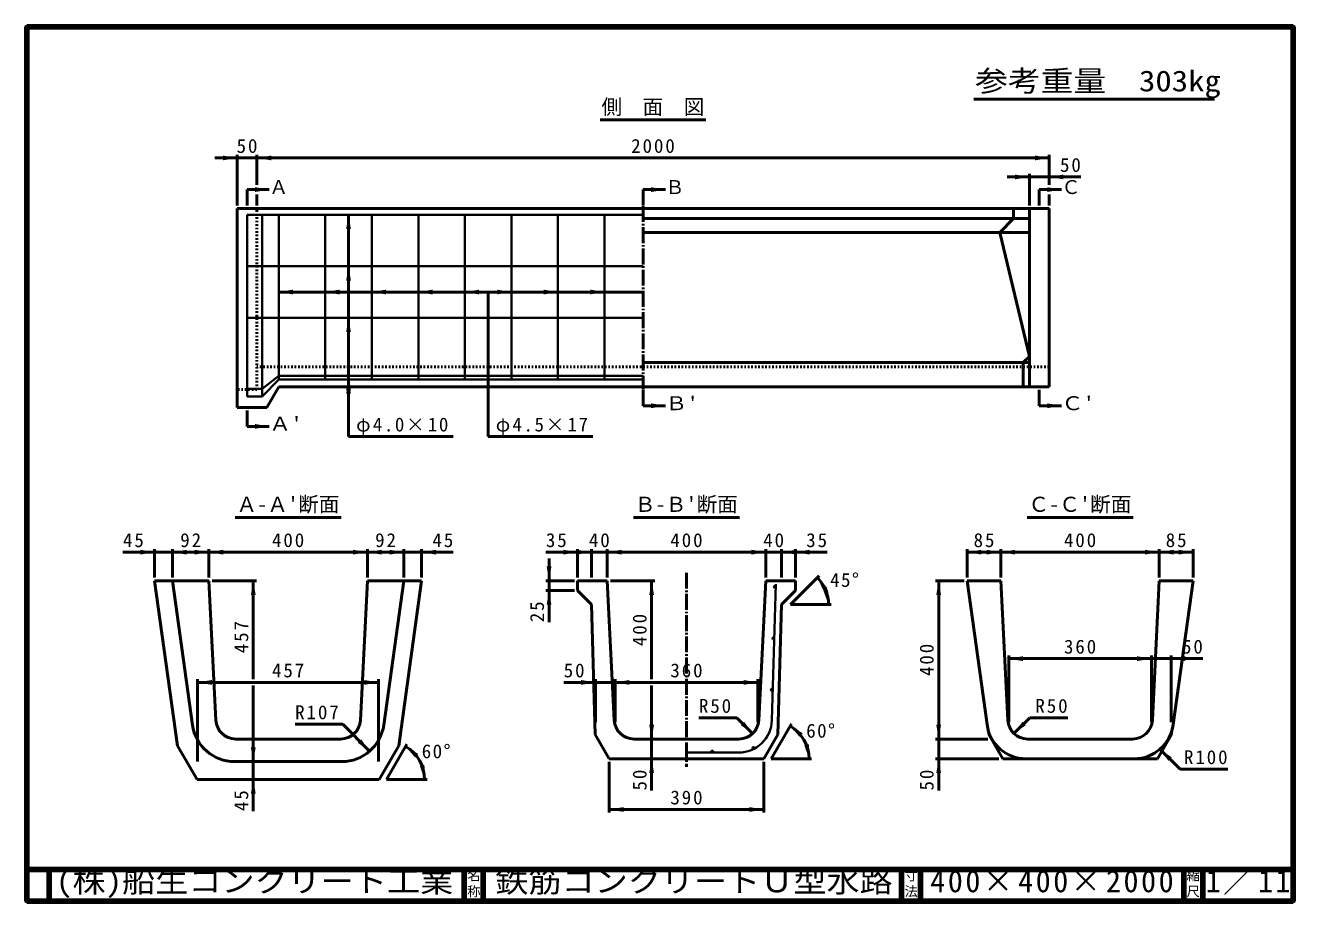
# Model space of a CAD drawing. Units: millimetres, scale not verified. Extents: x 100 to 4105, y 100 to 2870.
import ezdxf
from ezdxf.enums import TextEntityAlignment as Align

# ---------------------------------------------------------------- set-up
doc = ezdxf.new("R2010")
doc.units = ezdxf.units.MM
doc.header["$LTSCALE"] = 5
doc.linetypes.add('USER1', pattern=[2.2, 1, -1.2])
doc.linetypes.add('USER2', pattern=[13.4, 10, -1.2, 1, -1.2])
doc.layers.add('V-nasSTD', color=7, linetype='Continuous', lineweight=50)
doc.styles.add('ＭＳ ゴシック', font='')
doc.styles.get('ＭＳ ゴシック').set_extended_font_data('MS Gothic')

msp = doc.modelspace()

# ---------------------------------------------------------------- hatches: boundary and pattern name
at = {"layer": 'V-nasSTD'}
for points in [[(723.135, 2443.887), (768.135, 2451.387), (723.135, 2458.887)], [(875.635, 2458.887), (830.635, 2451.387), (875.635, 2443.887)], [(3285.635, 2443.887), (3330.635, 2451.387), (3285.635, 2458.887)], [(3223.135, 2383.887), (3268.135, 2391.387), (3223.135, 2398.887)], [(3375.635, 2398.887), (3330.635, 2391.387), (3375.635, 2383.887)], [(824.385, 2343.887), (869.385, 2351.387), (824.385, 2358.887)], [(2074.385, 2343.887), (2119.385, 2351.387), (2074.385, 2358.887)], [(3324.385, 2343.887), (3369.385, 2351.387), (3324.385, 2358.887)], [(1127.198, 2226.7), (1119.698, 2271.7), (1112.198, 2226.7)], [(1127.198, 2064.2), (1119.698, 2109.2), (1112.198, 2064.2)], [(944.385, 2035.45), (899.385, 2027.95), (944.385, 2020.45)], [(1091.26, 2035.45), (1046.26, 2027.95), (1091.26, 2020.45)], [(1238.135, 2035.45), (1193.135, 2027.95), (1238.135, 2020.45)], [(1385.01, 2035.45), (1340.01, 2027.95), (1385.01, 2020.45)], [(1531.885, 2035.45), (1486.885, 2027.95), (1531.885, 2020.45)], [(1588.76, 2020.45), (1633.76, 2027.95), (1588.76, 2035.45)], [(1735.635, 2020.45), (1780.635, 2027.95), (1735.635, 2035.45)], [(1882.51, 2020.45), (1927.51, 2027.95), (1882.51, 2035.45)], [(1127.198, 1901.7), (1119.698, 1946.7), (1112.198, 1901.7)], [(1127.198, 1717.95), (1119.698, 1762.95), (1112.198, 1717.95)], [(1127.198, 1706.575), (1119.698, 1751.575), (1112.198, 1706.575)], [(2074.385, 1661.387), (2119.385, 1668.887), (2074.385, 1676.387)], [(3324.385, 1661.387), (3369.385, 1668.887), (3324.385, 1676.387)], [(824.385, 1596.387), (869.385, 1603.887), (824.385, 1611.387)], [(462.867, 1199.089), (507.867, 1206.589), (462.867, 1214.089)], [(609.117, 1214.089), (564.117, 1206.589), (609.117, 1199.089)], [(634.117, 1199.089), (679.117, 1206.589), (634.117, 1214.089)], [(724.117, 1214.089), (679.117, 1206.589), (724.117, 1199.089)], [(1134.117, 1199.089), (1179.117, 1206.589), (1134.117, 1214.089)], [(1224.117, 1199.089), (1179.117, 1206.589), (1224.117, 1214.089)], [(1249.117, 1214.089), (1294.117, 1206.589), (1249.117, 1199.089)], [(1395.367, 1199.089), (1350.367, 1206.589), (1395.367, 1214.089)], [(1797.367, 1199.089), (1842.367, 1206.589), (1797.367, 1214.089)], [(1841.117, 1199.089), (1886.117, 1206.589), (1841.117, 1214.089)], [(1981.117, 1214.089), (1936.117, 1206.589), (1981.117, 1199.089)], [(2391.117, 1199.089), (2436.117, 1206.589), (2391.117, 1214.089)], [(2531.117, 1199.089), (2486.117, 1206.589), (2531.117, 1214.089)], [(2574.867, 1199.089), (2529.867, 1206.589), (2574.867, 1214.089)], [(3116.867, 1214.089), (3071.867, 1206.589), (3116.867, 1199.089)], [(3133.117, 1199.089), (3178.117, 1206.589), (3133.117, 1214.089)], [(3223.117, 1214.089), (3178.117, 1206.589), (3223.117, 1199.089)], [(3633.117, 1199.089), (3678.117, 1206.589), (3633.117, 1214.089)], [(3723.117, 1199.089), (3678.117, 1206.589), (3723.117, 1214.089)], [(3739.367, 1214.089), (3784.367, 1206.589), (3739.367, 1199.089)], [(1744.867, 1161.589), (1752.367, 1116.589), (1759.867, 1161.589)], [(2630.578, 1093.275), (2599.254, 1126.442), (2618.128, 1084.909)], [(826.617, 1071.589), (819.117, 1116.589), (811.617, 1071.589)], [(1759.867, 1040.339), (1752.367, 1085.339), (1744.867, 1040.339)], [(2083.617, 1071.589), (2076.117, 1116.589), (2068.617, 1071.589)], [(2468.046, 1096.845, 1), (2462.047, 1096.958, 1)], [(2618.25, 1084.255), (2634.401, 1041.589), (2632.96, 1087.187)], [(2989.367, 1071.589), (2981.867, 1116.589), (2974.367, 1071.589)], [(2463.267, 934.345, 0.41421), (2460.323, 937.401, 0.41421), (2457.268, 934.458, 1)], [(3248.117, 862.839), (3203.117, 870.339), (3248.117, 877.839)], [(3608.117, 877.839), (3653.117, 870.339), (3608.117, 862.839)], [(3760.617, 862.839), (3715.617, 870.339), (3760.617, 877.839)], [(688.492, 802.839), (643.492, 795.339), (688.492, 787.839)], [(1169.742, 787.839), (1214.742, 795.339), (1169.742, 802.839)], [(1853.617, 787.839), (1898.617, 795.339), (1853.617, 802.839)], [(2006.117, 802.839), (1961.117, 795.339), (2006.117, 787.839)], [(2366.117, 787.839), (2411.117, 795.339), (2366.117, 802.839)], [(2458.487, 771.845, 1), (2452.488, 771.958, 1)], [(2068.617, 661.589), (2076.117, 616.589), (2083.617, 661.589)], [(2368.224, 670.928), (2394.74, 633.805), (2357.617, 660.321)], [(2552.387, 635.059), (2512.961, 658.012), (2542.811, 623.513)], [(2974.367, 661.589), (2981.867, 616.589), (2989.367, 661.589)], [(3246.01, 670.928), (3219.493, 633.805), (3256.616, 660.321)], [(1159.602, 615.338), (1186.118, 578.215), (1148.995, 604.732)], [(811.617, 590.339), (819.117, 545.339), (826.617, 590.339)], [(1339.137, 570.059), (1299.711, 593.012), (1329.561, 558.513)], [(2267.367, 573.776, 1), (2267.367, 579.776, 1)], [(2400.286, 588.151, 1), (2394.286, 588.151, 1)], [(2557.819, 597.123), (2572.961, 554.089), (2572.594, 599.708)], [(3706.699, 547.75), (3680.182, 584.873), (3717.306, 558.356)], [(1344.569, 532.123), (1359.711, 489.089), (1359.344, 534.708)], [(2083.617, 509.089), (2076.117, 554.089), (2068.617, 509.089)], [(2989.367, 509.089), (2981.867, 554.089), (2974.367, 509.089)], [(826.617, 444.089), (819.117, 489.089), (811.617, 444.089)], [(1987.367, 401.589), (1942.367, 394.089), (1987.367, 386.589)], [(2384.867, 386.589), (2429.867, 394.089), (2384.867, 401.589)]]:
    msp.add_hatch(color=256, dxfattribs=at).paths.add_polyline_path(points)

# ---------------------------------------------------------------- linework, layer by layer
at = {"layer": 'V-nasSTD', "lineweight": 100}
for p, q in [((105, 2865), (105, 105)), ((4100, 2865), (105, 2865)), ((4100, 105), (4100, 2865)), ((105, 205), (4100, 205)), ((175, 205), (175, 105)), ((1485, 205), (1485, 105)), ((1545, 205), (1545, 105)), ((2865, 205), (2865, 105)), ((2925, 205), (2925, 105)), ((3755, 205), (3755, 105)), ((3755, 205), (3755, 105)), ((3815, 205), (3815, 105)), ((105, 105), (4100, 105))]:
    msp.add_line(p, q, dxfattribs=at)
at = {"layer": 'V-nasSTD'}
for p, q in [((3092.5, 2637.5), (3852, 2637.5)), ((1913.635, 2571.387), (2247.635, 2571.387)), ((768.135, 2451.387), (698.135, 2451.387)), ((768.135, 2461.387), (768.135, 2301.387)), ((830.635, 2451.387), (768.135, 2451.387)), ((830.635, 2461.387), (830.635, 2366.387)), ((830.635, 2451.387), (3330.635, 2451.387)), ((3330.635, 2461.387), (3330.635, 2366.387)), ((3268.135, 2391.387), (3198.135, 2391.387)), ((3268.135, 2401.387), (3268.135, 2301.387)), ((3268.135, 2391.387), (3330.635, 2391.387)), ((3330.635, 2391.387), (3430.635, 2391.387)), ((799.385, 2301.387), (799.385, 2351.387)), ((869.385, 2351.387), (799.385, 2351.387)), ((830.635, 2336.387), (830.635, 2301.387)), ((2119.385, 2351.387), (2049.385, 2351.387)), ((2049.385, 2351.387), (2049.385, 2301.387)), ((3299.385, 2301.387), (3299.385, 2351.387)), ((3369.385, 2351.387), (3299.385, 2351.387)), ((3330.635, 2336.387), (3330.635, 2301.387)), ((768.135, 1663.887), (768.135, 2291.387)), ((768.135, 2291.387), (3330.635, 2291.387)), ((3218.135, 2291.387), (3218.135, 2260.137)), ((3268.135, 1728.887), (3268.135, 2291.387)), ((3330.635, 2291.387), (3330.635, 1728.887)), ((1119.698, 2271.7), (1119.698, 1571.7)), ((3268.135, 2260.137), (2049.385, 2260.137)), ((3174.385, 2216.387), (3218.135, 2260.137)), ((3268.135, 2216.387), (2049.385, 2216.387)), ((3174.385, 2216.387), (3268.135, 1824.908)), ((2049.385, 2027.95), (899.385, 2027.95)), ((1560.323, 2027.95), (1560.323, 1571.707)), ((3268.135, 1805.377), (2049.385, 1805.377)), ((3268.135, 1824.908), (3248.604, 1805.377)), ((3248.604, 1805.377), (3248.604, 1728.887)), ((899.385, 1728.887), (861.885, 1663.887)), ((3330.635, 1728.887), (899.385, 1728.887)), ((2049.385, 1668.887), (2049.385, 1718.887)), ((3299.385, 1718.887), (3299.385, 1668.887)), ((861.885, 1663.887), (768.135, 1663.887)), ((799.385, 1653.887), (799.385, 1603.887)), ((2119.385, 1668.887), (2049.385, 1668.887)), ((3369.385, 1668.887), (3299.385, 1668.887)), ((869.385, 1603.887), (799.385, 1603.887)), ((1119.698, 1571.7), (1449.698, 1571.7)), ((1560.323, 1571.707), (1890.323, 1571.707)), ((761.989, 1316.589), (1096.245, 1316.589)), ((2018.989, 1316.589), (2353.245, 1316.589)), ((3260.989, 1316.589), (3595.245, 1316.589)), ((507.867, 1206.589), (407.867, 1206.589)), ((507.867, 1216.589), (507.867, 1126.589)), ((507.867, 1206.589), (564.117, 1206.589)), ((564.117, 1216.589), (564.117, 1126.589)), ((564.117, 1206.589), (679.117, 1206.589)), ((679.117, 1216.589), (679.117, 1126.589)), ((679.117, 1206.589), (1179.117, 1206.589)), ((1179.117, 1216.589), (1179.117, 1126.589)), ((1294.117, 1206.589), (1179.117, 1206.589)), ((1294.117, 1216.589), (1294.117, 1126.589)), ((1350.367, 1206.589), (1294.117, 1206.589)), ((1350.367, 1216.589), (1350.367, 1126.589)), ((1350.367, 1206.589), (1450.367, 1206.589)), ((1842.367, 1206.589), (1742.367, 1206.589)), ((1842.367, 1216.589), (1842.367, 1126.589)), ((1842.367, 1206.589), (1886.117, 1206.589)), ((1886.117, 1216.589), (1886.117, 1126.589)), ((1886.117, 1206.589), (1936.117, 1206.589)), ((1936.117, 1216.589), (1936.117, 1126.589)), ((1936.117, 1206.589), (2436.117, 1206.589)), ((2436.117, 1216.589), (2436.117, 1126.589)), ((2486.117, 1206.589), (2436.117, 1206.589)), ((2486.117, 1216.589), (2486.117, 1126.589)), ((2529.867, 1206.589), (2486.117, 1206.589)), ((2529.867, 1216.589), (2529.867, 1126.589)), ((2529.867, 1206.589), (2629.867, 1206.589)), ((3071.867, 1216.589), (3071.867, 1126.589)), ((3071.867, 1206.589), (3178.117, 1206.589)), ((3178.117, 1216.589), (3178.117, 1126.589)), ((3178.117, 1206.589), (3678.117, 1206.589)), ((3678.117, 1216.589), (3678.117, 1126.589)), ((3784.367, 1206.589), (3678.117, 1206.589)), ((3784.367, 1216.589), (3784.367, 1126.589)), ((1752.367, 1116.589), (1752.367, 1186.589)), ((2604.911, 1132.099), (2514.401, 1041.589)), ((679.117, 1116.589), (507.867, 1116.589)), ((507.867, 1116.589), (580.301, 595.291)), ((564.117, 1116.589), (627.465, 660.681)), ((679.117, 1116.589), (701.148, 675.968)), ((689.117, 1116.589), (829.117, 1116.589)), ((819.117, 1116.589), (819.117, 805.339)), ((1179.117, 1116.589), (1157.086, 675.968)), ((1350.367, 1116.589), (1179.117, 1116.589)), ((1230.769, 660.681), (1294.117, 1116.589)), ((1277.933, 595.291), (1350.367, 1116.589)), ((1742.367, 1116.589), (1832.367, 1116.589)), ((1742.367, 1085.339), (1832.367, 1085.339)), ((1752.367, 1085.339), (1752.367, 1116.589)), ((1752.367, 1085.339), (1752.367, 985.339)), ((1842.367, 1116.589), (1842.367, 1085.339)), ((1936.117, 1116.589), (1842.367, 1116.589)), ((1842.367, 1085.339), (1886.117, 1041.589)), ((1936.117, 1116.589), (1958.148, 675.968)), ((1946.117, 1116.589), (2086.117, 1116.589)), ((2076.117, 1116.589), (2076.117, 805.339)), ((2436.117, 1116.589), (2414.086, 675.968)), ((2529.867, 1116.589), (2436.117, 1116.589)), ((2486.117, 1041.589), (2529.867, 1085.339)), ((2529.867, 1085.339), (2529.867, 1116.589)), ((2971.867, 1116.589), (3061.867, 1116.589)), ((2981.867, 1116.589), (2981.867, 616.589)), ((3071.867, 1116.589), (3134.364, 662.062)), ((3178.117, 1116.589), (3071.867, 1116.589)), ((3178.117, 1116.589), (3200.148, 675.968)), ((3678.117, 1116.589), (3656.086, 675.968)), ((3784.367, 1116.589), (3678.117, 1116.589)), ((3721.869, 662.062), (3784.367, 1116.589)), ((1886.117, 1041.589), (1898.205, 630.579)), ((2474.028, 630.579), (2486.117, 1041.589)), ((2642.401, 1041.589), (2514.401, 1041.589)), ((3203.117, 880.339), (3203.117, 670.339)), ((3653.117, 870.339), (3203.117, 870.339)), ((3653.117, 880.339), (3653.117, 670.339)), ((3653.117, 870.339), (3715.617, 870.339)), ((3715.617, 880.339), (3715.617, 670.339)), ((3815.617, 870.339), (3715.617, 870.339)), ((643.492, 805.339), (643.492, 545.339)), ((1214.742, 805.339), (1214.742, 545.339)), ((1898.617, 805.339), (1898.617, 670.339)), ((1961.117, 805.339), (1961.117, 670.339)), ((2411.117, 805.339), (2411.117, 670.339)), ((643.492, 795.339), (1214.742, 795.339)), ((819.117, 785.339), (819.117, 545.339)), ((1798.617, 795.339), (1898.617, 795.339)), ((1961.117, 795.339), (1898.617, 795.339)), ((1961.117, 795.339), (2411.117, 795.339)), ((2076.117, 785.339), (2076.117, 616.589)), ((2225.243, 683.302), (2345.243, 683.302)), ((2394.74, 633.805), (2345.243, 683.302)), ((3219.493, 633.805), (3268.991, 683.302)), ((3268.991, 683.302), (3388.991, 683.302)), ((951.265, 663.068), (1101.265, 663.068)), ((1186.118, 578.215), (1101.265, 663.068)), ((2452.961, 554.089), (2516.961, 664.94)), ((763.57, 616.589), (1094.664, 616.589)), ((1898.205, 630.579), (1942.367, 554.089)), ((2020.57, 616.589), (2351.664, 616.589)), ((2076.117, 616.589), (2076.117, 554.089)), ((2429.867, 554.089), (2474.028, 630.579)), ((2971.867, 616.589), (3136.867, 616.589)), ((2981.867, 616.589), (2981.867, 554.089)), ((3139.972, 638.501), (3140.205, 630.579)), ((3140.205, 630.579), (3184.367, 554.089)), ((3262.57, 616.589), (3593.664, 616.589)), ((3671.867, 554.089), (3716.028, 630.579)), ((3716.261, 638.501), (3716.028, 630.579)), ((580.301, 595.291), (641.617, 489.089)), ((1216.617, 489.089), (1277.933, 595.291)), ((1239.711, 489.089), (1303.711, 599.94)), ((3680.182, 584.873), (3743.822, 521.233)), ((759.942, 545.339), (1098.291, 545.339)), ((819.117, 545.339), (819.117, 489.089)), ((1942.367, 554.089), (2429.867, 554.089)), ((1942.367, 544.089), (1942.367, 384.089)), ((2076.117, 454.089), (2076.117, 554.089)), ((2429.867, 544.089), (2429.867, 384.089)), ((2580.961, 554.089), (2452.961, 554.089)), ((2971.867, 554.089), (3171.867, 554.089)), ((2981.867, 554.089), (2981.867, 454.089)), ((3184.367, 554.089), (3671.867, 554.089)), ((3743.822, 521.233), (3893.822, 521.233)), ((641.617, 489.089), (1216.617, 489.089)), ((819.117, 489.089), (819.117, 389.089)), ((1367.711, 489.089), (1239.711, 489.089)), ((1942.367, 394.089), (2429.867, 394.089))]:
    msp.add_line(p, q, dxfattribs=at)
at = {"layer": 'V-nasSTD', "linetype": 'USER1'}
for p, q in [((830.635, 1720.137), (830.635, 2291.387)), ((3330.635, 1791.387), (830.635, 1791.387)), ((830.635, 1720.137), (768.135, 1720.137))]:
    msp.add_line(p, q, dxfattribs=at)
at = {"layer": 'V-nasSTD', "linetype": 'USER2'}
for p, q in [((2049.385, 2299.387), (2049.385, 1720.887)), ((2186.117, 1141.589), (2186.117, 529.089))]:
    msp.add_line(p, q, dxfattribs=at)
at = {"layer": 'V-nasSTD', "lineweight": 35}
for p, q in [((799.385, 1698.575), (799.385, 2271.7)), ((799.385, 2271.7), (2049.385, 2271.7)), ((846.885, 1698.575), (846.885, 2271.7)), ((899.385, 1751.575), (899.385, 2271.7)), ((1046.26, 1751.577), (1046.26, 2271.7)), ((1193.135, 1751.579), (1193.135, 2271.7)), ((1340.01, 1751.58), (1340.01, 2271.7)), ((1486.885, 1751.582), (1486.885, 2271.7)), ((1633.76, 1751.584), (1633.76, 2271.7)), ((1780.635, 1751.586), (1780.635, 2271.7)), ((1927.51, 1751.588), (1927.51, 2271.7)), ((799.385, 2109.2), (2049.385, 2109.2)), ((799.385, 1946.7), (2049.385, 1946.7)), ((1486.885, 1946.7), (1633.76, 1946.7)), ((899.385, 1762.95), (846.885, 1722.325)), ((899.385, 1762.95), (2049.385, 1762.95)), ((846.885, 1722.325), (799.385, 1722.325)), ((899.385, 1751.575), (846.885, 1698.575)), ((899.385, 1751.575), (2049.385, 1751.575)), ((846.885, 1698.575), (799.385, 1698.575)), ((2455.668, 675.993), (2468.313, 1105.919)), ((2186.117, 573.776), (2350.401, 573.776))]:
    msp.add_line(p, q, dxfattribs=at)
at = {"layer": 'V-nasSTD', "lineweight": 13}
msp.add_lwpolyline([(100, 100), (100, 2870), (4105, 2870), (4105, 100)], close=True, dxfattribs=at)
at = {"layer": 'V-nasSTD', "lineweight": 35}
for centre in [(2465.047, 1096.901), (2460.267, 934.401), (2455.488, 771.901), (2267.367, 576.776), (2397.286, 588.151)]:
    msp.add_circle(centre, 3, dxfattribs=at)
at = {"layer": 'V-nasSTD'}
for centre, radius, start, end in [((2514.401, 1041.589), 120, 0, 45), ((759.942, 679.089), 133.75, 187.91058, 270), ((763.57, 679.089), 62.5, 182.86241, 270), ((1094.664, 679.089), 62.5, 270, 357.13759), ((1098.291, 679.089), 133.75, 270, 352.08942), ((2020.57, 679.089), 62.5, 182.86241, 270), ((2351.664, 679.089), 62.5, 270, 357.13759), ((2452.961, 554.089), 120, 0, 60), ((3258.199, 679.089), 125, 187.82908, 270), ((3262.57, 679.089), 62.5, 182.86241, 270), ((3593.664, 679.089), 62.5, 270, 357.13759), ((3598.034, 679.089), 125, 270, 352.17092), ((1239.711, 489.089), 120, 0, 60)]:
    msp.add_arc(centre, radius, start, end, dxfattribs=at)
at = {"layer": 'V-nasSTD', "lineweight": 35}
msp.add_arc((2350.401, 679.089), 105.312, 270, 358.31532, dxfattribs=at)

# ---------------------------------------------------------------- texts
at = {"layer": 'V-nasSTD', "style": 'ＭＳ ゴシック'}
for s, height, width, p in [('参考重量\u3000303kg', 65.98, 1.15, (3096.5, 2727.5)), ("Ｂ'", 43.99, 1.15, (2119.385, 1698.887)), ("Ｃ'", 43.99, 1.15, (3369.385, 1698.887)), ("Ａ'", 43.99, 1.15, (869.385, 1633.887)), ('(株)船生コンクリート工業', 69.65, 1.1, (196.334, 202.55)), ('鉄筋コンクリートＵ型水路', 69.65, 1.1, (1582.75, 202.47))]:
    msp.add_text(s, height=height, dxfattribs=dict(at, width=width)).set_placement(p, align=Align.TOP_LEFT)
for s, height, p in [('側\u3000面\u3000図', 47.65, (1917.631, 2636.387)), ('Ａ', 43.99, (869.385, 2381.387)), ('Ｂ', 43.99, (2119.385, 2381.387)), ('Ｃ', 43.99, (3369.385, 2381.387)), ("Ａ-Ａ'断面", 47.65, (765.985, 1381.589)), ("Ｂ-Ｂ'断面", 47.65, (2022.985, 1381.589)), ("Ｃ-Ｃ'断面", 47.65, (3264.985, 1381.589)), ('名', 30.79, (1493.982, 200.999)), ('寸', 30.79, (2873.982, 200.999)), ('縮', 30.79, (3763.982, 200.999)), ('称', 30.79, (1493.976, 151.01)), ('法', 30.79, (2873.976, 151.01)), ('尺', 30.79, (3763.976, 151.01))]:
    msp.add_text(s, height=height, dxfattribs=at).set_placement(p, align=Align.TOP_LEFT)
at = {"layer": 'V-nasSTD', "attachment_point": 1, "style": 'ＭＳ ゴシック'}
for s, insert, char_height in [('\\T1.2;50', (766.395, 2511.387), 43.99), ('\\T1.2;2000', (2011.529, 2511.387), 43.99), ('\\T1.2;50', (3364.635, 2451.387), 43.99), ('\\T1.16;φ4.0×10', (1143.698, 1631.7), 43.99), ('\\T1.16;φ4.5×17', (1584.323, 1631.707), 43.99), ('\\T1.2;45', (407.867, 1266.589), 43.99), ('\\T1.2;92', (588.626, 1266.589), 43.99), ('\\T1.2;400', (878.13, 1266.589), 43.99), ('\\T1.2;92', (1203.626, 1266.589), 43.99), ('\\T1.2;45', (1384.367, 1266.589), 43.99), ('\\T1.2;35', (1742.367, 1266.589), 43.99), ('\\T1.2;40', (1878.126, 1266.589), 43.99), ('\\T1.2;400', (2135.13, 1266.589), 43.99), ('\\T1.2;40', (2428.126, 1266.589), 43.99), ('\\T1.2;35', (2563.867, 1266.589), 43.99), ('\\T1.2;85', (3092.001, 1266.589), 43.99), ('\\T1.2;400', (3377.13, 1266.589), 43.99), ('\\T1.2;85', (3698.251, 1266.589), 43.99), ('\\T1.15;45°', (2639.294, 1140.973), 43.99), ('\\T1.2;360', (3377.13, 930.339), 43.99), ('\\T1.2;50', (3749.617, 930.339), 43.99), ('\\T1.2;457', (878.13, 855.339), 43.99), ('\\T1.2;50', (1798.617, 855.339), 43.99), ('\\T1.2;360', (2135.13, 855.339), 43.99), ('\\T1.2;R107', (951.265, 723.068), 43.99), ('\\T1.2;R50', (2225.243, 743.302), 43.99), ('\\T1.2;R50', (3286.991, 743.302), 43.99), ('\\T1.15;60°', (2563.907, 664.842), 43.99), ('\\T1.15;60°', (1350.657, 599.842), 43.99), ('\\T1.2;R100', (3755.822, 581.233), 43.99), ('\\T1.2;390', (2135.13, 454.089), 43.99), ('\\T1.17;400×400×2000', (2955.25, 202.47), 69.65), ('\\T1.16;1／11', (3824.5, 202.582), 69.65)]:
    msp.add_mtext(s, dxfattribs=dict(at, insert=insert, char_height=char_height))
at = {"layer": 'V-nasSTD', "char_height": 43.99, "attachment_point": 1, "rotation": 90, "style": 'ＭＳ ゴシック'}
for s, insert in [('\\T1.2;25', (1692.367, 985.339)), ('\\T1.2;400', (2016.117, 909.977)), ('\\T1.2;457', (759.117, 887.477)), ('\\T1.2;400', (2921.867, 815.602)), ('\\T1.2;50', (2016.117, 454.089)), ('\\T1.2;50', (2921.867, 454.089)), ('\\T1.2;45', (759.117, 389.089))]:
    msp.add_mtext(s, dxfattribs=dict(at, insert=insert))

doc.saveas('drawing.dxf')
